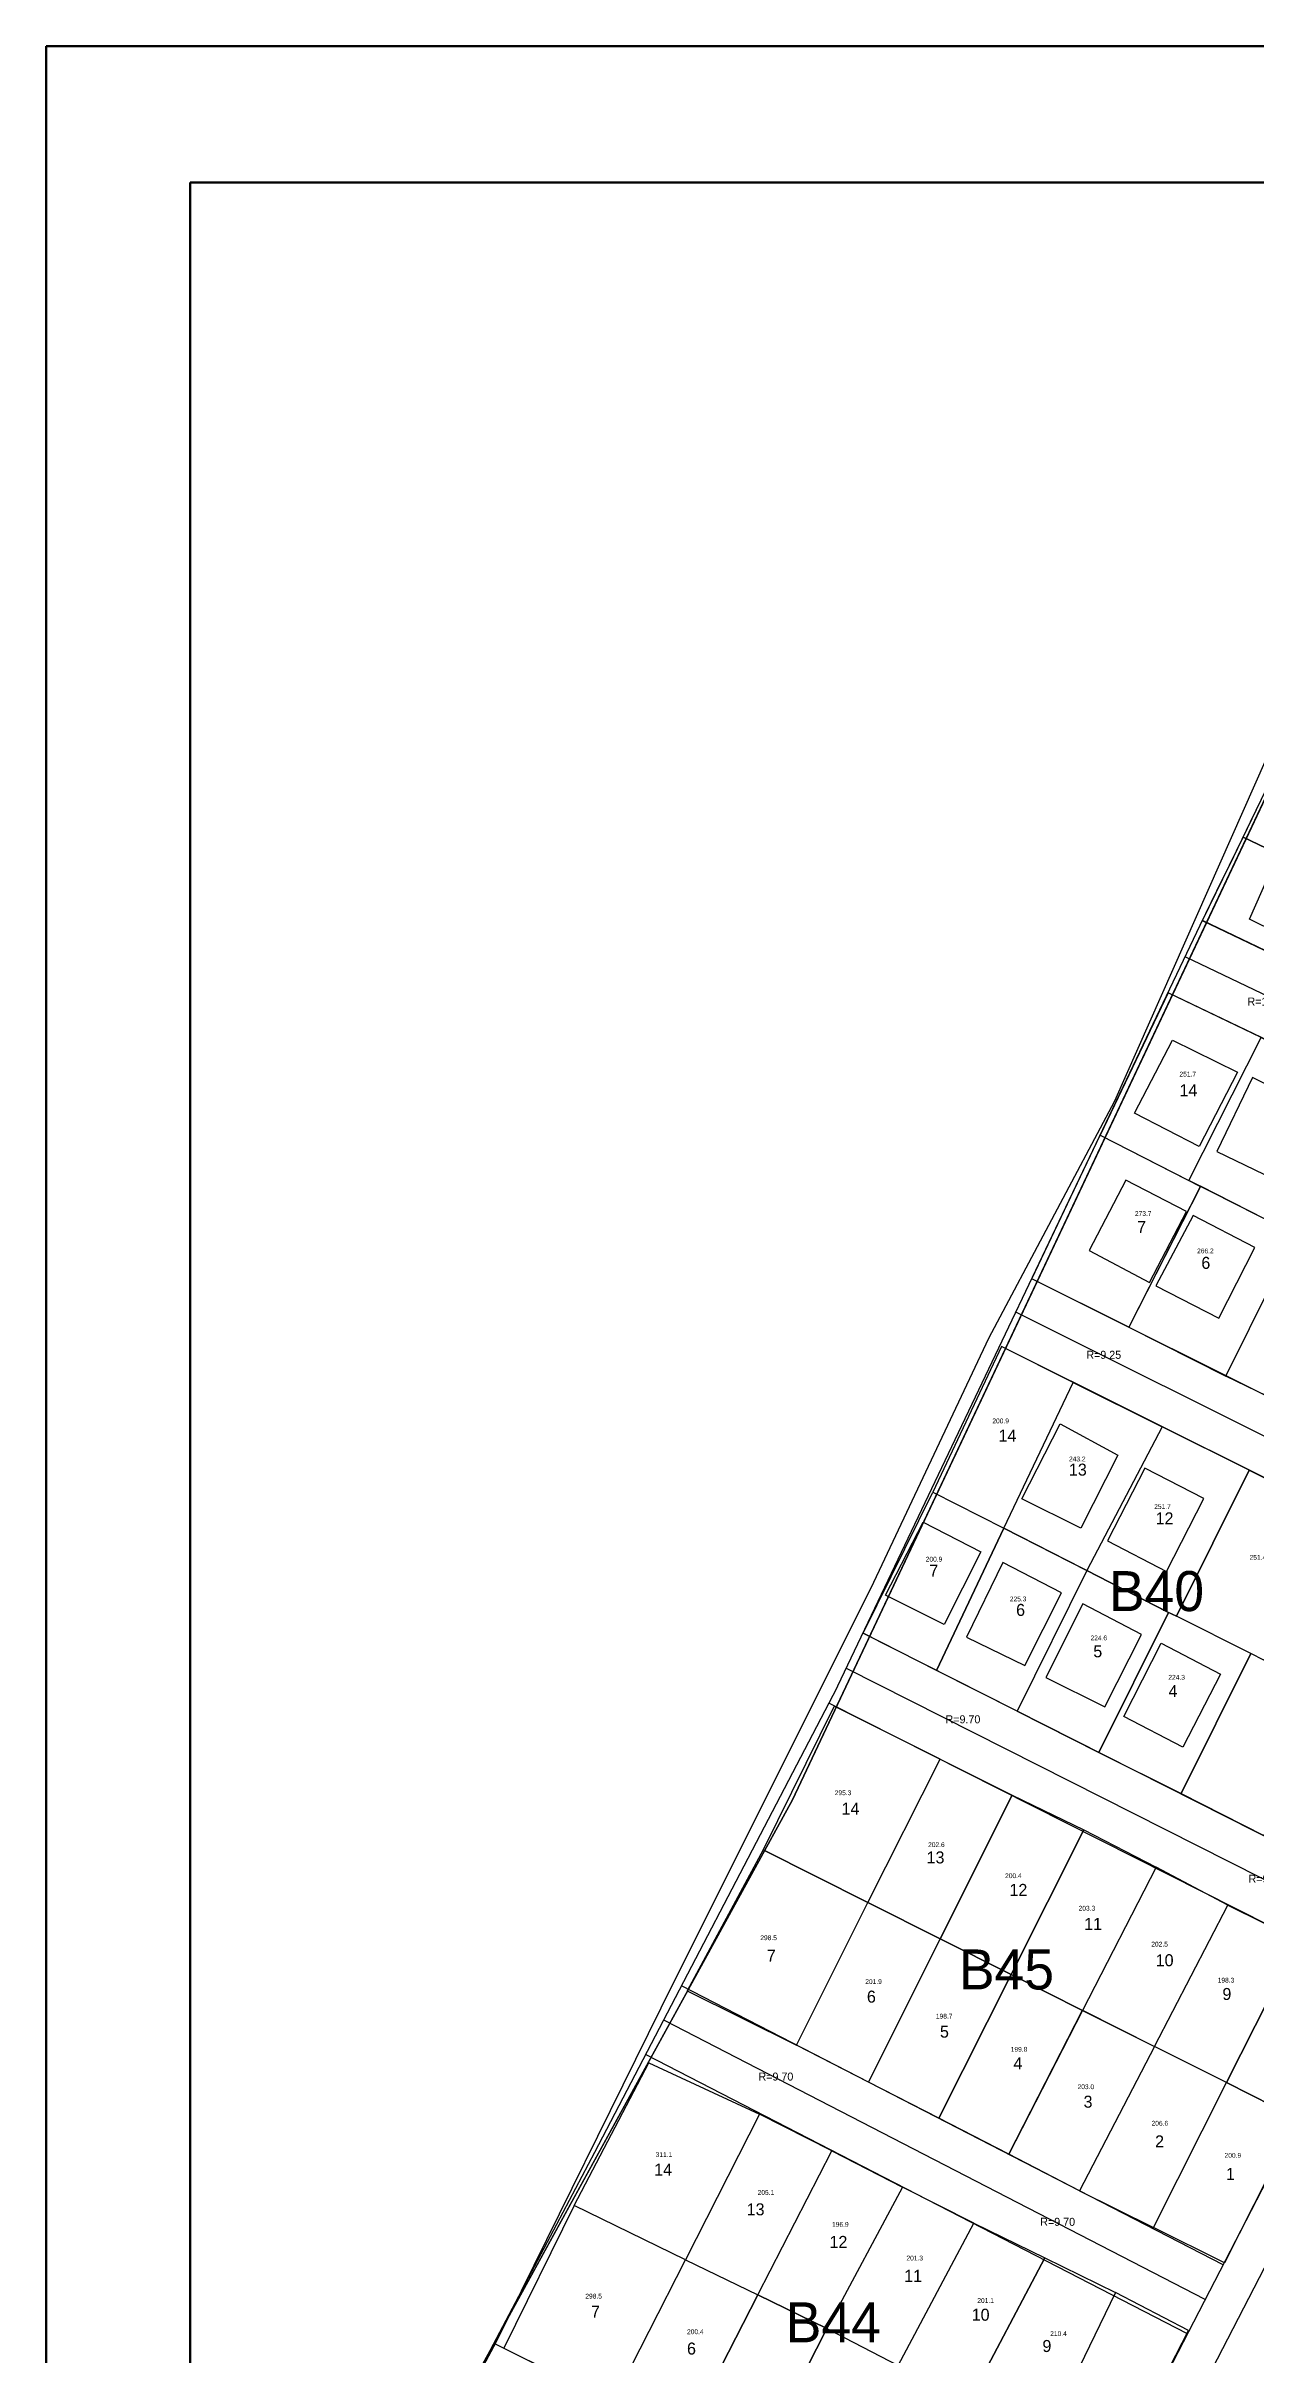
# Model space of a CAD drawing. Header units: inches. Extents: x 461960 to 463067, y 992848 to 993579.
# Drawn here: x 461960.3 to 462111.5, y 993290.6 to 993579.1 of the extents above; entities that cross this region are included whole.
import ezdxf

# ---------------------------------------------------------------- set-up
doc = ezdxf.new("R2010")
doc.units = ezdxf.units.IN
doc.header["$MEASUREMENT"] = 0
for name, color, linetype in [('bulding', 56, 'Continuous'), ('fence', 6, 'Continuous'), ('road', 1, 'Continuous'), ('text', 55, 'Continuous')]:
    doc.layers.add(name, color=color, linetype=linetype)
doc.layers.add('H', color=7, linetype='Continuous', lineweight=100)
doc.layers.add('R', color=2, linetype='Continuous', lineweight=30)

msp = doc.modelspace()

# ---------------------------------------------------------------- linework, layer by layer
at = {"color": 3}
for p, q in [((462135.55, 993533.54), (462053.58, 993359.91)), ((462053.58, 993359.91), (461999.91, 993262.17))]:
    msp.add_line(p, q, dxfattribs=at)
at = {"color": 36, "lineweight": 50}
for points in [[(461960.3, 993579.07), (463066.77, 993579.07), (463066.77, 992848.48), (461960.3, 992848.48)], [(461978.3, 993562.02), (462761.34, 993562.02), (462761.34, 993003.01), (461978.3, 993003.01)]]:
    msp.add_lwpolyline(points, close=True, dxfattribs=at)
at = {"color": 3, "lineweight": 30}
msp.add_lwpolyline([(462389.44, 993323.1), (462359.55, 993308.54), (462351.28, 993304.52), (462161.87, 993212.26), (462149.28, 993207.15), (462141.44, 993200.28), (462131.28, 993191.38), (462115.6, 993196.38), (462113.96, 993197.25), (462101.7, 993202.95), (462083.74, 993213.56), (461999.91, 993262.17), (462053.58, 993359.91), (462135.55, 993533.54), (462145.26, 993528.41), (462170.34, 993504.86), (462468.99, 993452.4)], dxfattribs=at)
at = {"layer": 'bulding', "color": 17}
for points, elevation in [([(462113.74, 993476.75), (462122.88, 993472.56), (462118.69, 993463.55), (462113.29, 993466.09), (462114.18, 993468.27), (462110.74, 993469.98)], 2505.26), ([(462109.21, 993450.84), (462104.45, 993441.57), (462096.34, 993445.73), (462101.09, 993454.86)], 2504.3), ([(462114.87, 993437), (462119.36, 993446.03), (462111.11, 993450.17), (462106.63, 993440.95)], 2503.2), ([(462095.26, 993437.35), (462090.7, 993428.55), (462098.22, 993424.57), (462102.83, 993433.46)], 2506.15), ([(462103.7, 993432.95), (462099.03, 993424.16), (462106.89, 993420.09), (462111.41, 993428.94)], 2505.12), ([(462087.07, 993406.89), (462094.27, 993402.98), (462089.65, 993393.85), (462082.28, 993397.52)], 2506.11), ([(462100.35, 993388.47), (462105, 993397.58), (462097.65, 993401.36), (462092.99, 993392.28)], 2503.33), ([(462065.22, 993385.48), (462069.95, 993394.63), (462077.13, 993390.91), (462072.54, 993381.83)], 2507.22), ([(462079.88, 993389.56), (462075.33, 993380.23), (462082.65, 993376.71), (462087.24, 993385.79)], 2505.49), ([(462089.89, 993384.41), (462085.26, 993375.2), (462092.62, 993371.55), (462097.24, 993380.57)], 2504.06), ([(462099.67, 993379.5), (462107.09, 993375.62), (462102.41, 993366.51), (462095, 993370.35)], 2502.97)]:
    msp.add_lwpolyline(points, close=True, dxfattribs=dict(at, elevation=elevation))
at = {"layer": 'fence', "color": 6, "lineweight": 30, "elevation": 2483.59}
msp.add_lwpolyline([(462398.73, 993443.27), (462347.27, 993445.4), (462293.05, 993448.46), (462209.62, 993461.07), (462201.81, 993475.4), (462191.85, 993496.41), (462173.04, 993510.42), (462155.07, 993529.88), (462135.59, 993541.04), (462112.79, 993490.03), (462093.85, 993447.24), (462078.1, 993417.55), (462063.38, 993386.38), (462038.7, 993337.08), (462016.49, 993292.11), (461999.23, 993259.86)], dxfattribs=at)
at = {"layer": 'fence', "color": 126}
for points, elevation in [([(462114.97, 993490.67), (462132.25, 993482.4), (462127.43, 993471.85), (462109.92, 993480.22)], 2496.21), ([(462109.92, 993480.22), (462127.43, 993471.85), (462122.62, 993461.29), (462104.84, 993469.79)], 2496.21), ([(462112.18, 993455.2), (462100.54, 993460.76), (462092.06, 993442.97), (462103.13, 993437.32)], 2496.29), ([(462114.65, 993431.49), (462103.13, 993437.32), (462112.18, 993455.2), (462123.83, 993449.63)], 2502.03), ([(462092.06, 993442.97), (462104.59, 993436.58), (462095.66, 993418.97), (462083.51, 993425.03)], 2496.29), ([(462104.59, 993436.59), (462095.66, 993418.97), (462107.78, 993412.87), (462116.59, 993430.65), (462114.65, 993431.49)], 2502.03), ([(462088.69, 993412.05), (462099.79, 993406.54), (462090.4, 993388.57), (462089.88, 993388.83), (462080.01, 993393.87), (462080.01, 993393.87)], 2505.49), ([(462110.7, 993401.12), (462099.79, 993406.54), (462090.4, 993388.57), (462100.36, 993383.46), (462101.58, 993382.87)], 2499.62), ([(462071.6, 993376.09), (462062.41, 993380.73), (462071.15, 993398.38), (462080.01, 993393.87)], 2502.14), ([(462080.01, 993393.87), (462090.4, 993388.57), (462081.68, 993371), (462071.6, 993376.09)], 2502.14), ([(462100.61, 993383.34), (462090.4, 993388.57), (462081.68, 993371), (462091.91, 993365.83)], 2502.14), ([(462110.88, 993378.22), (462101.58, 993382.87), (462100.61, 993383.34), (462091.91, 993365.83), (462102.18, 993360.71)], 2502.14)]:
    msp.add_lwpolyline(points, close=True, dxfattribs=dict(at, elevation=elevation))
at = {"layer": 'fence', "color": 1}
for points, elevation in [([(462107.78, 993412.87), (462116.59, 993430.65), (462126.06, 993426.53), (462116.81, 993408.5)], 2503.91), ([(462080.01, 993393.87), (462088.69, 993412.05), (462079.74, 993416.57), (462071.15, 993398.38)], 2505.49), ([(462112.52, 993377.39), (462110.88, 993378.22), (462101.58, 993382.87), (462110.7, 993401.12), (462121.79, 993395.53)], 2502.14), ([(462102.18, 993360.71), (462112.51, 993355.47), (462121.5, 993373.07), (462112.52, 993377.39), (462110.88, 993378.22)], 2502.14), ([(462058.79, 993371.63), (462049.95, 993353.65), (462063.03, 993347.08), (462072.04, 993365.01)], 2500.51), ([(462072.04, 993365.01), (462081.06, 993360.5), (462072.06, 993342.54), (462063.03, 993347.08)], 2500.51), ([(462072.06, 993342.54), (462081.06, 993360.5), (462090.02, 993356.15), (462080.93, 993338.09), (462072.06, 993342.54)], 2499.66), ([(462080.93, 993338.09), (462090.02, 993356.15), (462099.06, 993351.52), (462089.86, 993333.6)], 2499.66), ([(462063.03, 993347.08), (462049.95, 993353.65), (462040.42, 993336.06), (462054.09, 993329.27)], 2499.66), ([(462089.86, 993333.6), (462098.85, 993329.08), (462108.03, 993346.76), (462099.06, 993351.52)], 2499.66), ([(462063.03, 993347.08), (462072.06, 993342.54), (462063.1, 993324.65), (462054.09, 993329.27)], 2499.66), ([(462108.03, 993346.76), (462116.83, 993342.38), (462107.84, 993324.57), (462098.85, 993329.08)], 2499.66), ([(462072.06, 993342.54), (462080.93, 993338.09), (462071.89, 993320.13), (462063.1, 993324.65)], 2499.66), ([(462116.83, 993342.38), (462125.73, 993337.67), (462116.72, 993320.11), (462107.84, 993324.57)], 2499.66), ([(462080.93, 993338.09), (462089.86, 993333.6), (462080.64, 993315.63), (462071.89, 993320.13)], 2499.66), ([(462089.85, 993333.61), (462098.85, 993329.08), (462089.49, 993311.04), (462080.64, 993315.63)], 2499.66), ([(462089.49, 993311.04), (462098.72, 993306.48), (462107.84, 993324.57), (462098.85, 993329.08)], 2499.66), ([(462035.63, 993327.05), (462049.46, 993320.62), (462040.21, 993302.44), (462026.29, 993309.21)], 2508.53), ([(462107.84, 993324.57), (462116.72, 993320.11), (462107.62, 993302.07), (462098.72, 993306.48)], 2499.66), ([(462040.21, 993302.44), (462049.25, 993298.04), (462058.5, 993316.06), (462049.46, 993320.62)], 2506.61), ([(462058.5, 993316.06), (462067.35, 993311.52), (462057.87, 993293.84), (462049.25, 993298.04)], 2505.82), ([(462067.35, 993311.52), (462057.87, 993293.84), (462066.79, 993289.22), (462076.26, 993307), (462067.35, 993311.52)], 2508.53), ([(462040.21, 993302.44), (462026.29, 993309.21), (462017.52, 993291.39), (462031.14, 993284.6)], 2506.61), ([(462076.26, 993307), (462085.13, 993302.66), (462075.59, 993284.58), (462066.79, 993289.22)], 2503.22), ([(462040.21, 993302.44), (462049.25, 993298.04), (462040.12, 993280.23), (462031.14, 993284.6)], 2506.61), ([(462085.13, 993302.66), (462093.98, 993298.34), (462084.89, 993279.6), (462075.59, 993284.58)], 2503.22), ([(462049.25, 993298.04), (462057.87, 993293.84), (462048.77, 993275.89), (462040.12, 993280.23)], 2503.44), ([(462084.89, 993279.6), (462093.6, 993275.1), (462103.08, 993293.61), (462093.98, 993298.34)], 2503.44), ([(462057.87, 993293.84), (462066.79, 993289.22), (462057.57, 993271.43), (462048.77, 993275.89)], 2509.27)]:
    msp.add_lwpolyline(points, close=True, dxfattribs=dict(at, elevation=elevation))
at = {"layer": 'R'}
msp.add_polyline3d([(462000.37, 993261.91, 0), (462028.9, 993315.87, 0), (462059.17, 993373.96, 0), (462059.27, 993374.15, 0), (462104.57, 993469.23, 0), (462106.66, 993473.5, 0), (462108.76, 993477.81, 0), (462110.84, 993482.12, 0), (462112.93, 993486.43, 0)], dxfattribs=at)
at = {"layer": 'road', "color": 74}
for p, q in [((462110.7, 993401.12, 2499.62), (462101.58, 993382.87, 2502.14)), ((462110.88, 993378.22, 2502.14), (462102.18, 993360.71, 2502.14))]:
    msp.add_line(p, q, dxfattribs=at)
at = {"layer": 'road', "color": 251}
for points, elevation in [([(462174.73, 993436.37), (462104.85, 993469.78)], 2496.21), ([(462172.65, 993431.82), (462102.69, 993465.27)], 2496.21), ([(462170.74, 993427.19), (462100.54, 993460.76)], 2496.21), ([(462153.53, 993390.08), (462083.51, 993425.03)], 2499.62), ([(462155.51, 993383.92), (462081.52, 993420.85)], 2499.62), ([(462148.89, 993382.06), (462079.74, 993416.57)], 2499.62), ([(462148.89, 993382.06), (462084.77, 993257.96)], 2493.21), ([(462062.41, 993380.73), (462130.45, 993346.37)], 2500.51), ([(462153.23, 993380.12), (462088.96, 993255.73)], 2493.21), ([(462060.32, 993376.35), (462128.18, 993342.08)], 2500.51), ([(462058.16, 993372.01), (462126, 993337.75)], 2500.51), ([(462107.42, 993301.8), (462039.74, 993336.67)], 2499.66), ([(462105.2, 993297.49), (462037.5, 993332.37)], 2499.66), ([(462102.98, 993293.18), (462035.3, 993328.05)], 2499.66), ([(462016.28, 993292.01), (462084.77, 993257.96)], 2506.61)]:
    msp.add_lwpolyline(points, dxfattribs=dict(at, elevation=elevation))

# ---------------------------------------------------------------- texts
at = {"layer": 'H', "color": 20, "lineweight": 25, "attachment_point": 1}
for s, insert, char_height, width in [('{\\C2;14}', (462101.97, 993449.34), 1.5, 3.6979), ('{\\C2;7}', (462096.67, 993432.25), 1.5, 3.6979), ('{\\C2;6}', (462104.71, 993427.77), 1.5, 3.6979), ('{\\C2;14}', (462079.35, 993406.18), 1.5, 3.6979), ('{\\C2;13}', (462088.15, 993401.93), 1.5, 3.6979), ('{\\C2;12}', (462098.99, 993395.84), 1.5, 3.6979), ('{\\C2;7}', (462070.7, 993389.3), 1.5, 3.6979), ('{\\C5;B40}', (462093.15, 993388.5, -2464.83), 5, 12.8411), ('{\\C2;6}', (462081.55, 993384.4), 1.5, 3.6979), ('{\\C2;5}', (462091.2, 993379.23), 1.5, 3.6979), ('{\\C2;4}', (462100.61, 993374.26), 1.5, 3.6979), ('{\\C2;14}', (462059.73, 993359.57), 1.5, 3.6979), ('{\\C2;13}', (462070.36, 993353.47), 1.5, 3.6979), ('{\\C2;12}', (462080.72, 993349.41), 1.5, 3.6979), ('{\\C2;11}', (462090.06, 993345.16), 1.5, 3.6979), ('{\\C2;7}', (462050.38, 993341.18), 1.5, 3.6979), ('{\\C5;B45}', (462074.4, 993341.22, -2464.83), 5, 12.8411), ('{\\C2;10}', (462099, 993340.62), 1.5, 3.6979), ('{\\C2;6}', (462062.9, 993336.07), 1.5, 3.6979), ('{\\C2;9}', (462107.34, 993336.4), 1.5, 3.6979), ('{\\C2;5}', (462072.03, 993331.7), 1.5, 3.6979), ('{\\C2;4}', (462081.21, 993327.73), 1.5, 3.6979), ('{\\C2;3}', (462089.98, 993322.94), 1.5, 3.6979), ('{\\C2;2}', (462098.92, 993317.98), 1.5, 3.6979), ('{\\C2;14}', (462036.31, 993314.46), 1.5, 3.6979), ('{\\C2;1}', (462107.79, 993313.92), 1.5, 3.6979), ('{\\C2;13}', (462047.87, 993309.49), 1.5, 3.6979), ('{\\C2;12}', (462058.22, 993305.42), 1.5, 3.6979), ('{\\C2;11}', (462067.56, 993301.18), 1.5, 3.6979), ('{\\C5;B44}', (462052.75, 993297.12, -2464.83), 5, 12.8411), ('{\\C2;7}', (462028.41, 993296.71), 1.5, 3.6979), ('{\\C2;10}', (462076, 993296.32), 1.5, 3.6979), ('{\\C2;6}', (462040.41, 993292.09), 1.5, 3.6979), ('{\\C2;9}', (462084.84, 993292.41), 1.5, 3.6979)]:
    msp.add_mtext(s, dxfattribs=dict(at, insert=insert, char_height=char_height, width=width))
at = {"layer": 'text', "color": 3, "width": 2.8657, "attachment_point": 1}
for s, insert, char_height in [('{\\C4;R=10.0}', (462110.47, 993460.18, 2496.21), 1), ('{\\C6;251.7}', (462101.97, 993450.91), 0.6), ('{\\C6;273.7}', (462096.4, 993433.49), 0.6), ('{\\C6;266.2}', (462104.17, 993428.81), 0.6), ('{\\C4;R=9.25}', (462090.33, 993416.03, 2499.62), 1), ('200.9', (462078.58, 993407.57), 0.6), ('{\\C6;243.2}', (462088.16, 993402.81), 0.6), ('{\\C6;251.7}', (462098.81, 993396.86), 0.6), ('{\\C6;200.9}', (462070.25, 993390.29), 0.6), ('251.4', (462110.73, 993390.51), 0.6), ('{\\C6;225.3}', (462080.76, 993385.32), 0.6), ('{\\C6;224.6}', (462090.85, 993380.45), 0.6), ('{\\C6;224.3}', (462100.58, 993375.53), 0.6), ('{\\C4;R=9.70}', (462072.73, 993370.48), 1), ('295.3', (462058.88, 993361.1), 0.6), ('202.6', (462070.55, 993354.61), 0.6), ('200.4', (462080.17, 993350.73), 0.6), ('{\\C4;R=9.70}', (462110.61, 993350.55, 2500.51), 1), ('203.3', (462089.36, 993346.67), 0.6), ('298.5', (462049.57, 993342.98), 0.6), ('202.5', (462098.45, 993342.18), 0.6), ('201.9', (462062.69, 993337.5), 0.6), ('198.3', (462106.75, 993337.68), 0.6), ('198.7', (462071.52, 993333.18), 0.6), ('199.8', (462080.88, 993329.04), 0.6), ('{\\C4;R=9.70}', (462049.35, 993325.83), 1), ('203.0', (462089.23, 993324.36), 0.6), ('206.6', (462098.48, 993319.8), 0.6), ('311.1', (462036.49, 993315.88), 0.6), ('200.9', (462107.61, 993315.79), 0.6), ('205.1', (462049.24, 993311.15), 0.6), ('196.9', (462058.54, 993307.16), 0.6), ('{\\C4;R=9.70}', (462084.57, 993307.68, 2499.66), 1), ('201.3', (462067.84, 993302.95), 0.6), ('298.5', (462027.7, 993298.19), 0.6), ('201.1', (462076.7, 993297.64), 0.6), ('200.4', (462040.41, 993293.74), 0.6), ('210.4', (462085.81, 993293.51), 0.6)]:
    msp.add_mtext(s, dxfattribs=dict(at, insert=insert, char_height=char_height))

doc.saveas('drawing.dxf')
